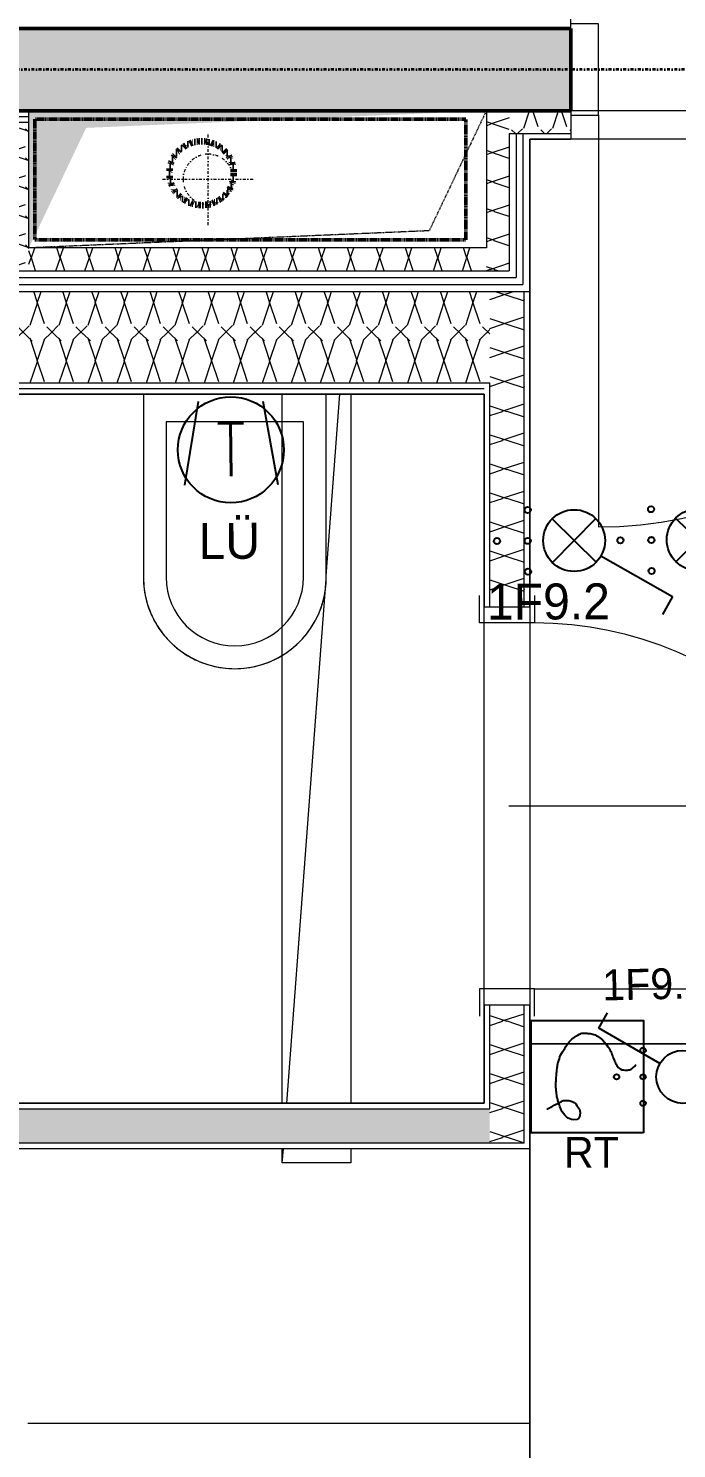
# Model space of a CAD drawing. Header units: metres. Extents: x -15638 to 29611, y -11908 to 29644.
# Drawn here: x 10098 to 11515, y 4628 to 7733 of the extents above; entities that cross this region are included whole.
import ezdxf
from ezdxf.enums import TextEntityAlignment as Align

# ---------------------------------------------------------------- set-up
doc = ezdxf.new("R2010")
doc.units = ezdxf.units.M
for name, pattern in [('Strich Punkt', [0.015875, 0.00635, -0.004763, 0, -0.004763]), ('Strich Punkt Mittel', [0.015875, 0.00635, -0.004763, 0, -0.004763]), ('Verdeckt', [0.003, 0.002, -0.001])]:
    doc.linetypes.add(name, pattern=pattern)
for name, color, linetype, lineweight in [('A-DETL-GENF_', 92, 'Continuous', 13), ('A_2D', 7, 'Continuous', 13), ('A_Beschriftung_', 7, 'Continuous', 9), ('A_Bodenschlitz', 7, 'Continuous', 5), ('A_Brandabschnitte', 30, 'Verdeckt', 50), ('A_Decken', 8, 'Continuous', 13), ('A_Durchbruch_Projektion', 8, 'Verdeckt', 5), ('A_Kanal_SW', 34, 'Strich Punkt', 100), ('A_Raeume', 7, 'Continuous', 13), ('A_Raeume_', 7, 'Continuous', 5), ('A_Raster_', 1, 'Continuous', 9), ('A_Sanitaer', 3, 'Continuous', 13), ('A_Tueren', 31, 'Continuous', 13), ('A_Waende', 7, 'Continuous', 13), ('P-PIPE', 3, 'Continuous', 5), ('P-PIPE-CNTR', 3, 'Continuous', 5)]:
    doc.layers.add(name, color=color, linetype=linetype, lineweight=lineweight)
doc.layers.add('E_Steckdose+Schalter', color=150, linetype='Continuous', true_color=0x0b6cf4)
doc.layers.add('ET_LEGENDE - Wohnung$0$800_KO_HI____L', color=130, linetype='Continuous')
doc.styles.add('ET_LEGENDE - Wohnung$0$ROMANS', font='romans.shx', dxfattribs={"width": 0.6})

# ---------------------------------------------------------------- blocks, each defined once
blk = doc.blocks.new('*U565')
for p, q in [((15, 73.7), (17.9, 76.4)), ((17.9, 76.4), (23.9, 77)), ((23.9, 77), (28, 76.4)), ((28, 76.4), (33.7, 73.7)), ((12.4, 64), (13, 69.3)), ((14, 57.9), (12.4, 64)), ((13, 69.3), (15, 73.7)), ((17.3, 52.9), (14, 57.9)), ((18.3, 51.1), (17.3, 52.9)), ((20.1, 48.6), (18.3, 51.1)), ((33.7, 73.7), (37.1, 71.5)), ((37.1, 71.5), (39.9, 68.3)), ((39.9, 68.3), (42.2, 65.4)), ((42.2, 65.4), (44.4, 62.6)), ((44.4, 62.6), (46.2, 59.1)), ((46.2, 59.1), (47.1, 57)), ((47.1, 57), (48.7, 52.9)), ((48.7, 52.9), (49.5, 50.8)), ((49.5, 50.8), (50.8, 46.7)), ((58.8, 50.6), (56.5, 49.5)), ((60.7, 51.9), (58.8, 50.6)), ((58.8, 50.6), (58.8, 50.6)), ((62.6, 53.1), (60.7, 51.9)), ((60.7, 51.9), (60.7, 51.9)), ((64.6, 54.2), (62.6, 53.1)), ((66.7, 55.3), (64.6, 54.2)), ((68.2, 56.1), (66.7, 55.3)), ((69.7, 56.9), (68.2, 56.1)), ((70.9, 57.1), (69.7, 56.9)), ((72.1, 57.3), (70.9, 57.1)), ((23.3, 45.8), (20.1, 48.6)), ((26.6, 44), (23.3, 45.8)), ((30.2, 43.1), (26.6, 44)), ((32.9, 42.5), (30.2, 43.1)), ((34.6, 42.1), (32.9, 42.5)), ((35.7, 42.1), (34.6, 42.1)), ((39.1, 42.1), (35.7, 42.1)), ((42.8, 42.5), (39.1, 42.1)), ((44.2, 43.2), (42.8, 42.5)), ((45.6, 44), (44.2, 43.2)), ((49.3, 46), (45.6, 44)), ((51.8, 47.2), (49.3, 46)), ((50.8, 46.7), (51.7, 43.9)), ((51.7, 43.9), (52.1, 42.5)), ((54.3, 48.4), (51.8, 47.2)), ((52.1, 42.5), (52.5, 40.8)), ((52.5, 40.8), (52.9, 39.1)), ((52.9, 39.1), (53.4, 37.1)), ((53.4, 37.1), (53.9, 35)), ((53.9, 35), (54.2, 32.8)), ((54.2, 32.8), (54.5, 30.6)), ((56.5, 49.5), (54.3, 48.4)), ((54.5, 30.6), (54.9, 27.9)), ((54.9, 27.9), (55.3, 25.1)), ((55.1, 1.4), (54.7, -2)), ((55.3, 5.9), (55.1, 1.4)), ((55.3, 25.1), (55.5, 22.3)), ((55.5, 7.9), (55.3, 5.9)), ((55.5, 22.3), (55.7, 19.5)), ((55.7, 9.9), (55.5, 7.9)), ((55.7, 19.5), (55.7, 17.2)), ((55.7, 17.2), (55.7, 15)), ((55.7, 15), (55.7, 12.5)), ((55.7, 12.5), (55.7, 9.9)), ((-86, -20.3), (-87.2, -21.6)), ((-84.8, -19), (-86, -20.3)), ((-83.4, -17.8), (-84.8, -19)), ((-82, -16.6), (-83.4, -17.8)), ((-80.8, -15.4), (-82, -16.6)), ((-79.8, -14.5), (-80.8, -15.4)), ((-78.3, -13.7), (-79.8, -14.5)), ((-76.8, -12.8), (-78.3, -13.7)), ((-75.1, -12.2), (-76.8, -12.8)), ((-73.4, -12), (-75.1, -12.2)), ((-71.8, -11.9), (-73.4, -12)), ((-69.9, -11.9), (-71.8, -11.9)), ((-67, -11.9), (-69.9, -11.9)), ((-64.3, -12.1), (-67, -11.9)), ((-61.8, -12.5), (-64.3, -12.1)), ((-58.5, -14.2), (-61.8, -12.5)), ((-55.2, -16.4), (-58.5, -14.2)), ((-53.8, -18.1), (-55.2, -16.4)), ((-52.4, -19.8), (-53.8, -18.1)), ((-51.4, -22.1), (-52.4, -19.8)), ((-50.4, -24.3), (-51.4, -22.1)), ((-49.5, -26.4), (-50.4, -24.3)), ((52.1, -24), (51.7, -25.5)), ((52.5, -22.5), (52.1, -24)), ((52.7, -21), (52.5, -22.5)), ((52.9, -19.6), (52.7, -21)), ((53.2, -18.1), (52.9, -19.6)), ((53.5, -16.6), (53.2, -18.1)), ((53.6, -15.3), (53.5, -16.6)), ((54.1, -11.9), (53.6, -15.3)), ((54.2, -9.5), (54.1, -11.9)), ((54.5, -6.5), (54.2, -9.5)), ((54.7, -2), (54.5, -4.2)), ((54.5, -4.2), (54.5, -6.5)), ((-48.5, -28.5), (-49.5, -26.4)), ((-46.3, -33.4), (-48.5, -28.5)), ((-45.4, -35.8), (-46.3, -33.4)), ((-44.5, -38.2), (-45.4, -35.8)), ((-43.7, -40.4), (-44.5, -38.2)), ((-42.9, -42.5), (-43.7, -40.4)), ((-41.9, -44.6), (-42.9, -42.5)), ((-40.8, -46.8), (-41.9, -44.6)), ((-38.2, -51.2), (-40.8, -46.8)), ((40.1, -50.4), (38, -53.8)), ((43.9, -44.4), (40.1, -50.4)), ((47.6, -38.5), (43.9, -44.4)), ((48.6, -35.4), (47.6, -38.5)), ((49.7, -31.8), (48.6, -35.4)), ((50.5, -28.7), (49.7, -31.8)), ((51.7, -25.5), (50.5, -28.7)), ((-36.5, -53.4), (-38.2, -51.2)), ((-35, -56.3), (-36.5, -53.4)), ((-30.9, -61.7), (-35, -56.3)), ((-27.1, -65.8), (-30.9, -61.7)), ((-22.6, -69.2), (-27.1, -65.8)), ((-18.2, -71.9), (-22.6, -69.2)), ((-16.4, -73), (-18.2, -71.9)), ((-13.9, -74.3), (-16.4, -73)), ((-11.9, -75), (-13.9, -74.3)), ((-9.9, -75.7), (-11.9, -75)), ((-7.5, -76.2), (-9.9, -75.7)), ((14, -75.7), (12, -76.5)), ((16.7, -74.2), (14, -75.7)), ((19.3, -72.7), (16.7, -74.2)), ((21.4, -71.4), (19.3, -72.7)), ((23.5, -70), (21.4, -71.4)), ((27.6, -67), (23.5, -70)), ((30, -64.5), (27.6, -67)), ((32.4, -61.9), (30, -64.5)), ((34.2, -59.6), (32.4, -61.9)), ((35.9, -57.3), (34.2, -59.6)), ((38, -53.8), (35.9, -57.3)), ((-5.2, -76.7), (-7.5, -76.2)), ((-2.9, -76.9), (-5.2, -76.7)), ((-0.6, -77.1), (-2.9, -76.9)), ((-0.6, -77.4), (-0.6, -77.1)), ((2.1, -77.4), (-0.6, -77.4)), ((4.7, -77.7), (2.1, -77.4)), ((7.3, -77.5), (4.7, -77.7)), ((10, -77.3), (7.3, -77.5)), ((12, -76.5), (10, -77.3))]:
    blk.add_line(p, q)
blk.add_lwpolyline([(-100, 100), (100, 100), (100, -100), (-100, -100)], close=True)
at = {"style": 'ET_LEGENDE - Wohnung$0$ROMANS', "width": 0.6, "flags": 1}
for tag, p in [('RAUMBUCHNUMMER', (-0.2, -465.7)), ('ANLAGE', (-0.2, -615.7))]:
    blk.add_attdef(tag, text='', height=100, dxfattribs=at).set_placement(p, align=Align.MIDDLE)
for tag, p in [('TEILANLAGE_NR', (-0.2, -765.7)), ('KOMPONENTE', (-0.2, -915.7)), ('KOMPONENTE_NR', (-0.2, -1065.7)), ('BEZEICHNUNG', (-0.2, -1215.7)), ('TYP', (-0.2, -1365.7)), ('HERSTELLER', (-0.2, -1515.7)), ('MODEL', (-0.2, -1665.7)), ('LEISTUNG_MAX', (-0.2, -1815.7)), ('SPEZIFISCH_1', (-0.2, -1965.7)), ('SPEZIFISCH_2', (-0.2, -2115.7)), ('SPEZIFISCH_3', (-0.2, -2265.7)), ('SPEZIFISCH_4', (-0.2, -2415.7)), ('SPEZIFISCH_5', (-0.2, -2565.7)), ('GEWERKE_CODE', (-0.2, -2715.7)), ('LV_POS', (-0.2, -2865.7)), ('ZAEHLER', (-0.2, -3015.7)), ('PLATZHALTER_1', (-0.2, -3165.7)), ('PLATZHALTER_2', (-0.2, -3315.7)), ('PLATZHALTER_3', (-0.2, -3465.7)), ('JOBLISTE_VDMA', (-0.2, -3615.7)), ('ET_SPEZIFISCH_1', (-0.2, -3765.7)), ('ET_SPEZIFISCH_2', (-0.2, -3915.7)), ('ET_SPEZIFISCH_3', (-0.2, -4065.7)), ('ET_SPEZIFISCH_4', (-0.2, -4215.7)), ('ET_SPEZIFISCH_5', (-0.2, -4365.7)), ('ET_SPEZIFISCH_6', (-0.2, -4515.7)), ('ET_SPEZIFISCH_7', (-0.2, -4665.7))]:
    blk.add_attdef(tag, text='', height=100, dxfattribs=at).set_placement(p, align=Align.MIDDLE_CENTER)
blk = doc.blocks.new('*U547')
for p, q in [((25, 43.3), (91.7, 158.8)), ((91.7, 158.8), (120.5, 142.1)), ((-25, -43.3), (-91.7, -158.8)), ((-91.7, -158.8), (-120.5, -142.1))]:
    blk.add_line(p, q)
blk.add_circle((0, 0), 50)
at = {"layer": 'ET_LEGENDE - Wohnung$0$800_KO_HI____L'}
for centre in [(0, 125), (0, 75), (-50, -75), (0, -75), (50, -75), (0, -125)]:
    blk.add_circle(centre, 5, dxfattribs=at)
at = {"style": 'ET_LEGENDE - Wohnung$0$ROMANS', "width": 0.6, "flags": 1}
for tag, p in [('RAUMBUCHNUMMER', (-0.2, -465.7)), ('ANLAGE', (-0.2, -615.7))]:
    blk.add_attdef(tag, text='', height=100, dxfattribs=at).set_placement(p, align=Align.MIDDLE)
for tag, p in [('TEILANLAGE_NR', (-0.2, -765.7)), ('KOMPONENTE', (-0.2, -915.7)), ('KOMPONENTE_NR', (-0.2, -1065.7)), ('BEZEICHNUNG', (-0.2, -1215.7)), ('TYP', (-0.2, -1365.7)), ('HERSTELLER', (-0.2, -1515.7)), ('MODEL', (-0.2, -1665.7)), ('LEISTUNG_MAX', (-0.2, -1815.7)), ('SPEZIFISCH_1', (-0.2, -1965.7)), ('SPEZIFISCH_2', (-0.2, -2115.7)), ('SPEZIFISCH_3', (-0.2, -2265.7)), ('SPEZIFISCH_4', (-0.2, -2415.7)), ('SPEZIFISCH_5', (-0.2, -2565.7)), ('GEWERKE_CODE', (-0.2, -2715.7)), ('LV_POS', (-0.2, -2865.7)), ('ZAEHLER', (-0.2, -3015.7)), ('PLATZHALTER_1', (-0.2, -3165.7)), ('PLATZHALTER_2', (-0.2, -3315.7)), ('PLATZHALTER_3', (-0.2, -3465.7)), ('JOBLISTE_VDMA', (-0.2, -3615.7)), ('ET_SPEZIFISCH_1', (-0.2, -3765.7)), ('ET_SPEZIFISCH_2', (-0.2, -3915.7)), ('ET_SPEZIFISCH_3', (-0.2, -4065.7)), ('ET_SPEZIFISCH_4', (-0.2, -4215.7)), ('ET_SPEZIFISCH_5', (-0.2, -4365.7)), ('ET_SPEZIFISCH_6', (-0.2, -4515.7)), ('ET_SPEZIFISCH_7', (-0.2, -4665.7))]:
    blk.add_attdef(tag, text='', height=100, dxfattribs=at).set_placement(p, align=Align.MIDDLE_CENTER)
blk = doc.blocks.new('*U562')
for p, q in [((25, 43.3), (91.7, 158.8)), ((91.7, 158.8), (120.5, 142.1)), ((-35.4, -35.4), (35.4, 35.4)), ((35.4, -35.4), (-35.4, 35.4))]:
    blk.add_line(p, q)
blk.add_circle((0, 0), 50)
at = {"layer": 'ET_LEGENDE - Wohnung$0$800_KO_HI____L'}
for centre in [(0, 125), (0, 75), (-50, -75), (0, -75), (50, -75), (0, -125)]:
    blk.add_circle(centre, 5, dxfattribs=at)
at = {"style": 'ET_LEGENDE - Wohnung$0$ROMANS', "width": 0.6, "flags": 1}
for tag, p in [('RAUMBUCHNUMMER', (-0.2, -465.7)), ('ANLAGE', (-0.2, -615.7))]:
    blk.add_attdef(tag, text='', height=100, dxfattribs=at).set_placement(p, align=Align.MIDDLE)
for tag, p in [('TEILANLAGE_NR', (-0.2, -765.7)), ('KOMPONENTE', (-0.2, -915.7)), ('KOMPONENTE_NR', (-0.2, -1065.7)), ('BEZEICHNUNG', (-0.2, -1215.7)), ('TYP', (-0.2, -1365.7)), ('HERSTELLER', (-0.2, -1515.7)), ('MODEL', (-0.2, -1665.7)), ('LEISTUNG_MAX', (-0.2, -1815.7)), ('SPEZIFISCH_1', (-0.2, -1965.7)), ('SPEZIFISCH_2', (-0.2, -2115.7)), ('SPEZIFISCH_3', (-0.2, -2265.7)), ('SPEZIFISCH_4', (-0.2, -2415.7)), ('SPEZIFISCH_5', (-0.2, -2565.7)), ('GEWERKE_CODE', (-0.2, -2715.7)), ('LV_POS', (-0.2, -2865.7)), ('ZAEHLER', (-0.2, -3015.7)), ('PLATZHALTER_1', (-0.2, -3165.7)), ('PLATZHALTER_2', (-0.2, -3315.7)), ('PLATZHALTER_3', (-0.2, -3465.7)), ('JOBLISTE_VDMA', (-0.2, -3615.7)), ('ET_SPEZIFISCH_1', (-0.2, -3765.7)), ('ET_SPEZIFISCH_2', (-0.2, -3915.7)), ('ET_SPEZIFISCH_3', (-0.2, -4065.7)), ('ET_SPEZIFISCH_4', (-0.2, -4215.7)), ('ET_SPEZIFISCH_5', (-0.2, -4365.7)), ('ET_SPEZIFISCH_6', (-0.2, -4515.7)), ('ET_SPEZIFISCH_7', (-0.2, -4665.7))]:
    blk.add_attdef(tag, text='', height=100, dxfattribs=at).set_placement(p, align=Align.MIDDLE_CENTER)
blk = doc.blocks.new('*U568')
for p, q in [((-61.1, 91.5), (-88.1, -65.9)), ((61.1, 91.4), (88.1, -65.9))]:
    blk.add_line(p, q)
blk.add_circle((0, 0), 100)
at = {"style": 'ET_LEGENDE - Wohnung$0$ROMANS', "width": 0.8}
blk.add_text('T', height=100, dxfattribs=at).set_placement((0, 0), align=Align.MIDDLE_CENTER)
at = {"style": 'ET_LEGENDE - Wohnung$0$ROMANS', "width": 0.6, "flags": 1}
for tag, p in [('RAUMBUCHNUMMER', (0, -400)), ('ANLAGE', (0, -550))]:
    blk.add_attdef(tag, text='', height=100, dxfattribs=at).set_placement(p, align=Align.MIDDLE)
for tag, p in [('TEILANLAGE_NR', (0, -700)), ('KOMPONENTE', (0, -850)), ('KOMPONENTE_NR', (0, -1000)), ('BEZEICHNUNG', (0, -1150)), ('TYP', (0, -1300)), ('HERSTELLER', (0, -1450)), ('MODEL', (0, -1600)), ('LEISTUNG_MAX', (0, -1750)), ('SPEZIFISCH_1', (0, -1900)), ('SPEZIFISCH_2', (0, -2050)), ('SPEZIFISCH_3', (0, -2200)), ('SPEZIFISCH_4', (0, -2350)), ('SPEZIFISCH_5', (0, -2500)), ('GEWERKE_CODE', (0, -2650)), ('LV_POS', (0, -2800)), ('ZAEHLER', (0, -2950)), ('PLATZHALTER_1', (0, -3100)), ('PLATZHALTER_2', (0, -3250)), ('PLATZHALTER_3', (0, -3400)), ('JOBLISTE_VDMA', (0, -3550)), ('ET_SPEZIFISCH_1', (0, -3700)), ('ET_SPEZIFISCH_2', (0, -3850)), ('ET_SPEZIFISCH_3', (0, -4000)), ('ET_SPEZIFISCH_4', (0, -4150)), ('ET_SPEZIFISCH_5', (0, -4300)), ('ET_SPEZIFISCH_6', (0, -4450)), ('ET_SPEZIFISCH_7', (0, -4600))]:
    blk.add_attdef(tag, text='', height=100, dxfattribs=at).set_placement(p, align=Align.MIDDLE_CENTER)
blk = doc.blocks.new('UZ_D1 - SL_0900x2000_Wohnungstür-5426849-263_PP_03DG_BT1')
at = {"layer": 'A_Tueren', "lineweight": 5}
for p, q in [((0.45, 0.1), (0.45, 1)), ((-0.51, 0.1), (-0.45, 0.1)), ((-0.45, 0.1), (-0.45, -0.1)), ((0.45, 0.1), (0.45, -0.1)), ((0.51, 0.1), (0.45, 0.1)), ((-0.45, -0.1), (-0.51, -0.1)), ((0.45, -0.1), (0.51, -0.1))]:
    blk.add_line(p, q, dxfattribs=at)
blk.add_arc((0.45, 0.1), 0.9, 90, 180, dxfattribs=at)
blk = doc.blocks.new('UZ_D1 - SL_0800x2000_Zimmertür_Stahlzarge_GK-7175609-263_PP_03DG_BT1')
at = {"layer": 'A_Tueren', "lineweight": 5}
for p, q in [((0.4, 0.06), (0.4, 0.86)), ((-0.46, 0.06), (-0.4, 0.06)), ((-0.4, 0.06), (-0.4, -0.06)), ((0.4, 0.06), (0.4, -0.06)), ((0.46, 0.06), (0.4, 0.06)), ((-0.4, -0.06), (-0.46, -0.06)), ((0.4, -0.06), (0.46, -0.06))]:
    blk.add_line(p, q, dxfattribs=at)
blk.add_arc((0.4, 0.06), 0.8, 90, 180, dxfattribs=at)
blk = doc.blocks.new('Sani_Kueche_Zeile - Tiefe_600-7796863-263_PP_03DG_BT1')
at = {"layer": 'A_Sanitaer'}
for p, q in [((2.897, 0.0254), (1.7995, 0.0254)), ((2.897, -0.5746), (2.897, 0.0254)), ((1.7995, -0.5746), (2.897, -0.5746))]:
    blk.add_line(p, q, dxfattribs=at)
blk = doc.blocks.new('Sani_WC-Wandbasierend - 400x600-3803100-263_PP_03DG_BT1')
at = {"layer": 'A_Sanitaer', "lineweight": 5}
for p, q in [((-0.075, 0.5125), (-0.075, 0.1125)), ((-0.075, 0.5125), (-0.075, 0.1125)), ((-0.025, 0.5125), (-0.025, 0.1725)), ((0.275, 0.1725), (0.275, 0.5125)), ((0.325, 0.1125), (0.325, 0.5125)), ((0.325, 0.1125), (0.325, 0.5125)), ((-0.025, 0.1725), (0.275, 0.1725)), ((-0.075, 0.1125), (0.325, 0.1125))]:
    blk.add_line(p, q, dxfattribs=at)
for radius, start, end in [(0.2, 0, 180), (0.2, 118.3339, 128.1952), (0.2, 112.8529, 118.3339), (0.2, 101.334, 112.8529), (0.2, 97.6033, 101.334), (0.2, 82.3967, 97.6033), (0.2, 78.666, 82.3967), (0.2, 67.1471, 78.666), (0.2, 61.6661, 67.1471), (0.2, 51.8048, 61.6661), (0.2, 134.0719, 143.7338), (0.15, 0, 180), (0.2, 128.1952, 134.0719), (0.2, 45.9281, 51.8048), (0.2, 36.2662, 45.9281), (0.2, 143.7338, 149.4915), (0.2, 30.5085, 36.2662), (0.2, 152.2044, 159.851), (0.2, 149.4915, 152.0709), (0.2, 20.149, 30.5085), (0.2, 164.7803, 180), (0.2, 159.851, 164.7803), (0.2, 15.2197, 20.149), (0.2, 0, 15.2197)]:
    blk.add_arc((0.125, 0.5125), radius, start, end, dxfattribs=at)
blk = doc.blocks.new('Symbol_Schatten - Bodendurchbruch_Schatten-V36-263_PP_03DG_BT1')
at = {"layer": 'A-DETL-GENF_'}
blk.add_hatch(color=256, dxfattribs=at).paths.add_polyline_path([(-0.5, -0.15), (-0.375, 0.1125), (0.5, 0.15), (-0.5, 0.15), (-0.5, 0.1)])
blk = doc.blocks.new('Symbol_Schatten_Verdeckt_unten - Bodendurchbruch_Schatten_Verdeckt_unten-V37-263_PP_03DG_BT1')
at = {"layer": 'A_Durchbruch_Projektion'}
for p, q in [((-0.375, 0.1125), (0.5, 0.15)), ((-0.5, -0.15), (-0.375, 0.1125))]:
    blk.add_line(p, q, dxfattribs=at)
blk = doc.blocks.new('Allg_BS - HKLS-V48-263_PP_03DG_BT1')
at = {"layer": 'A_Bodenschlitz'}
for p, q in [((-0.0744, 0.0419), (-0.0744, 0.6117)), ((0.0218, 0.2144), (0.0516, 0.6117)), ((0.0756, 0.6117), (0.0756, -0.9383)), ((-0.0646, -0.9383), (0.0213, 0.2073)), ((0.0213, 0.2073), (0.0218, 0.2144)), ((-0.0744, -0.9383), (-0.0744, 0.0419)), ((-0.0744, -1.0685), (-0.0721, -1.0383)), ((-0.0744, -1.0685), (-0.0744, -1.0383)), ((0.0756, -1.0383), (0.0756, -1.0685)), ((0.0756, -1.0685), (-0.0744, -1.0685))]:
    blk.add_line(p, q, dxfattribs=at)
blk = doc.blocks.new('BS_Tuer_PP - rechts-10002445-263_PP_03DG_BT1')
at = {"layer": 'A_Beschriftung_'}
blk.add_line((0, 0.000124), (0, -0.010513), dxfattribs=at)
blk = doc.blocks.new('354354')
at = {"layer": 'A_Waende', "lineweight": 5}
h = blk.add_hatch(dxfattribs=at)
h.set_pattern_fill('FP_4', color=250, style=0, pattern_type=2)
h.set_pattern_definition([(45, (0, 0), (-0.08980256, 0.08980256), []), (45, (0.0898, 0), (-0.08980256, 0.08980256), [0.0635, -0.03175])])
h.paths.add_polyline_path([(30.1509, 78.3005), (30.1877, 78.3005), (30.1877, 78.4805), (22.0727, 78.4805), (22.0727, 78.3005), (30.1359, 78.3005)])
h.paths.add_polyline_path([(16.5777, 78.3005), (21.0527, 78.3005), (21.0527, 78.4805), (15.0327, 78.4805), (15.0327, 78.3005), (16.5627, 78.3005)])
h.paths.add_polyline_path([(38.7877, 78.3005), (39.0827, 78.3005), (39.0827, 78.4805), (31.2077, 78.4805), (31.2077, 78.3005), (38.7782, 78.3005)])
h = blk.add_hatch(dxfattribs=at)
h.set_pattern_fill('FP_16', color=250, angle=225, style=0, pattern_type=2)
h.set_pattern_definition([(135, (30.09729, 78.10277), (-0.254, 0.127003), [0.02245, -0.15715]), (135, (29.98698, 78.15086), (-0.254, 0.127003), [0.02245, -0.15715]), (135, (30.09729, 78.16641), (-0.254, 0.127003), [0.02245, -0.15715]), (135, (29.98628, 78.21379), (-0.254, 0.127003), [0.02245, -0.15715]), (161.565, (30.081737, 78.11833), (-0.507998, 0.127001), [0.0502, -0.35141]), (161.565, (30.03436, 78.134592), (-0.507998, 0.127001), [0.0502, -0.35141]), (161.565, (30.081737, 78.18197), (-0.5079977, 0.127001), [0.0502, -0.35141]), (161.565, (30.03436, 78.19823), (-0.5079977, 0.127001), [0.0502, -0.35141]), (225, (29.98628, 78.11904), (0.254, 0.127003), [0.02245, -0.15715]), (225, (30.09729, 78.16641), (0.254, 0.127003), [0.02245, -0.15715]), (225, (29.98628, 78.182675), (0.254, 0.127003), [0.02245, -0.15715]), (225, (30.09729, 78.23005), (0.254, 0.127003), [0.02245, -0.15715]), (198.435, (30.03436, 78.134592), (0.507998, 0.127001), [0.0502, -0.35141]), (198.435, (30.081737, 78.150856), (0.507998, 0.127001), [0.0502, -0.35141]), (198.435, (30.03436, 78.19823), (0.5079977, 0.127001), [0.0502, -0.35141]), (198.435, (30.081737, 78.214495), (0.5079977, 0.1270007), [0.0502, -0.35141])])
h.paths.add_polyline_path([(30.0102, 77.9505), (30.0527, 77.9505), (30.0527, 78.3005), (30.0027, 78.3005), (30.0027, 77.9505)])
h = blk.add_hatch(dxfattribs=at)
h.set_pattern_fill('FP_93', color=250, angle=45, style=0, pattern_type=2)
h.set_pattern_definition([(45, (30.91259, 78.23783), (0.127003, 0.254), [0.02245, -0.15715]), (45, (30.95996, 78.34885), (0.1270034, 0.254), [0.02245, -0.15715]), (45, (30.97623, 78.23783), (0.1270034, 0.254), [0.02245, -0.15715]), (45, (31.0236, 78.34885), (0.1270034, 0.254), [0.02245, -0.15715]), (71.565, (30.92885, 78.254093), (0.1270007, 0.5079977), [0.0502, -0.35141]), (71.565, (30.944407, 78.302177), (0.1270007, 0.5079977), [0.0502, -0.35141]), (71.565, (30.99249, 78.254093), (0.1270007, 0.5079977), [0.0502, -0.35141]), (71.565, (31.00734, 78.30147), (0.1270007, 0.5079977), [0.0502, -0.35141]), (135, (30.92885, 78.34885), (0.127003, -0.254), [0.02245, -0.15715]), (135, (30.97623, 78.23783), (0.1270034, -0.254), [0.02245, -0.15715]), (135, (30.99178, 78.34955), (0.1270034, -0.254), [0.02245, -0.15715]), (135, (31.03987, 78.23783), (0.1270034, -0.254), [0.02245, -0.15715]), (108.435, (30.944407, 78.302177), (0.1270007, -0.5079977), [0.0502, -0.35141]), (108.435, (30.959963, 78.254093), (0.1270007, -0.5079977), [0.0502, -0.35141]), (108.435, (31.00734, 78.30147), (0.1270007, -0.5079977), [0.0502, -0.35141]), (108.435, (31.023603, 78.254093), (0.1270007, -0.5079977), [0.0502, -0.35141])])
h.paths.add_polyline_path([(30.0527, 78.2505), (30.1877, 78.2505), (30.1877, 78.3005), (30.0527, 78.3005)])
h.paths.add_polyline_path([(31.6438, 78.2505), (31.7402, 78.2505), (31.7402, 78.3005), (31.2077, 78.3005), (31.2077, 78.2505), (31.5463, 78.2505)])
h = blk.add_hatch(dxfattribs=at)
h.set_pattern_fill('FP_17', color=250, angle=-135, style=0, pattern_type=2)
h.set_pattern_definition([(315, (28.90794, 78.10277), (0.254, -0.127003), [0.02245, -0.15715]), (315, (29.018955, 78.0554), (0.254, -0.127003), [0.02245, -0.15715]), (315, (28.90794, 78.03913), (0.254, -0.127003), [0.02245, -0.15715]), (315, (29.018955, 77.99176), (0.254, -0.127003), [0.02245, -0.15715]), (341.565, (28.923496, 78.087216), (0.507998, -0.127001), [0.0502, -0.35141]), (341.565, (28.97087, 78.070953), (0.507998, -0.127001), [0.0502, -0.35141]), (341.565, (28.923496, 78.023576), (0.5079977, -0.1270007), [0.0502, -0.35141]), (341.565, (28.97158, 78.00802), (0.5079977, -0.1270007), [0.0502, -0.35141]), (45, (29.01825, 78.08722), (-0.254, -0.127003), [0.02245, -0.15715]), (45, (28.90794, 78.03913), (-0.254, -0.127003), [0.02245, -0.15715]), (45, (29.01825, 78.02358), (-0.254, -0.127003), [0.02245, -0.15715]), (45, (28.90723, 77.9762), (-0.254, -0.127003), [0.02245, -0.15715]), (18.435, (28.97087, 78.070953), (-0.507998, -0.127001), [0.0502, -0.35141]), (18.435, (28.924203, 78.055396), (-0.507998, -0.127001), [0.0502, -0.35141]), (18.435, (28.97158, 78.00802), (-0.5079977, -0.1270007), [0.0502, -0.35141]), (18.435, (28.923496, 77.992464), (-0.5079977, -0.1270007), [0.0502, -0.35141])])
h.paths.add_polyline_path([(28.9527, 77.9505), (29.0027, 77.9505), (29.0027, 78.2755), (28.9527, 78.2755), (28.9527, 77.9921)])
h = blk.add_hatch(dxfattribs=at)
h.set_pattern_fill('FP_22', color=250, angle=45, style=0, pattern_type=2)
h.set_pattern_definition([(45, (29.50262, 77.90549), (0.127003, 0.254), [0.02245, -0.15715]), (45, (29.54999, 78.016505), (0.127003, 0.254), [0.02245, -0.15715]), (45, (29.56626, 77.90549), (0.127003, 0.254), [0.02245, -0.15715]), (45, (29.61363, 78.016505), (0.127003, 0.254), [0.02245, -0.15715]), (71.565, (29.518173, 77.921046), (0.1270007, 0.5079977), [0.0502, -0.35141]), (71.565, (29.534436, 77.968422), (0.1270007, 0.5079977), [0.0502, -0.35141]), (71.565, (29.581812, 77.921046), (0.1270007, 0.5079977), [0.0502, -0.35141]), (71.565, (29.59737, 77.96913), (0.1270007, 0.5079977), [0.0502, -0.35141]), (135, (29.51888, 78.016505), (0.127003, -0.254), [0.02245, -0.15715]), (135, (29.56626, 77.90549), (0.127003, -0.254), [0.02245, -0.15715]), (135, (29.58252, 78.016505), (0.127003, -0.254), [0.02245, -0.15715]), (135, (29.629895, 77.90549), (0.127003, -0.254), [0.02245, -0.15715]), (108.435, (29.534436, 77.968422), (0.1270007, -0.5079977), [0.0502, -0.35141]), (108.435, (29.549992, 77.921753), (0.1270007, -0.5079977), [0.0502, -0.35141]), (108.435, (29.59737, 77.96913), (0.1270007, -0.5079977), [0.0502, -0.35141]), (108.435, (29.61363, 77.921753), (0.1270007, -0.5079977), [0.0502, -0.35141])])
h.paths.add_polyline_path([(29.0027, 77.9505), (30.0027, 77.9505), (30.0027, 78.0005), (29.0027, 78.0005), (29.0027, 77.9921)])
h = blk.add_hatch(dxfattribs=at)
h.set_pattern_fill('FP_47', color=250, angle=45, style=0, pattern_type=2)
h.set_pattern_definition([(45, (29.45312, 77.68063), (0.127003, 0.254), [0.02245, -0.15715]), (45, (29.500495, 77.791645), (0.127003, 0.254), [0.02245, -0.15715]), (45, (29.51605, 77.67992), (0.127003, 0.254), [0.02245, -0.15715]), (45, (29.564135, 77.791645), (0.127003, 0.254), [0.02245, -0.15715]), (71.565, (29.468675, 77.696186), (0.1270007, 0.5079977), [0.0502, -0.35141]), (71.565, (29.48423, 77.74427), (0.1270007, 0.5079977), [0.0502, -0.35141]), (71.565, (29.532315, 77.696186), (0.1270007, 0.5079977), [0.0502, -0.35141]), (71.565, (29.54787, 77.74427), (0.1270007, 0.5079977), [0.0502, -0.35141]), (135, (29.46797, 77.791645), (0.127003, -0.254), [0.02245, -0.15715]), (135, (29.51605, 77.67992), (0.127003, -0.254), [0.02245, -0.15715]), (135, (29.53161, 77.791645), (0.127003, -0.254), [0.02245, -0.15715]), (135, (29.57969, 77.67992), (0.127003, -0.254), [0.02245, -0.15715]), (108.435, (29.48423, 77.74427), (0.1270007, -0.5079977), [0.0502, -0.35141]), (108.435, (29.499788, 77.696186), (0.1270007, -0.5079977), [0.0502, -0.35141]), (108.435, (29.54787, 77.74427), (0.1270007, -0.5079977), [0.0502, -0.35141]), (108.435, (29.563427, 77.696186), (0.1270007, -0.5079977), [0.0502, -0.35141])])
h.paths.add_polyline_path([(29.4253, 77.7055), (30.0102, 77.7055), (30.0102, 77.9055), (28.9077, 77.9055), (28.9077, 77.7055), (29.0843, 77.7055)])
h = blk.add_hatch(dxfattribs=at)
h.set_pattern_fill('FP_48', color=250, angle=-135, style=0, pattern_type=2)
h.set_pattern_definition([(315, (29.99759, 76.96787), (0.254, -0.1270034), [0.02245, -0.15715]), (315, (30.10861, 76.92049), (0.254, -0.1270034), [0.02245, -0.15715]), (315, (29.99759, 76.90423), (0.254, -0.1270034), [0.02245, -0.15715]), (315, (30.10861, 76.85685), (0.254, -0.1270034), [0.02245, -0.15715]), (341.565, (30.013147, 76.95231), (0.5079977, -0.1270007), [0.0502, -0.35141]), (341.565, (30.06123, 76.936753), (0.5079977, -0.1270007), [0.0502, -0.35141]), (341.565, (30.013147, 76.88867), (0.5079977, -0.1270007), [0.0502, -0.35141]), (341.565, (30.06123, 76.873114), (0.5079977, -0.1270007), [0.0502, -0.35141]), (45, (30.10931, 76.95231), (-0.254, -0.1270034), [0.02245, -0.15715]), (45, (29.99759, 76.90423), (-0.254, -0.1270034), [0.02245, -0.15715]), (45, (30.10931, 76.88867), (-0.254, -0.1270034), [0.02245, -0.15715]), (45, (29.99759, 76.84059), (-0.254, -0.1270034), [0.02245, -0.15715]), (18.435, (30.06123, 76.936753), (-0.5079977, -0.1270007), [0.0502, -0.35141]), (18.435, (30.013854, 76.92049), (-0.5079977, -0.1270007), [0.0502, -0.35141]), (18.435, (30.06123, 76.873114), (-0.5079977, -0.1270007), [0.0502, -0.35141]), (18.435, (30.013854, 76.85685), (-0.5079977, -0.1270007), [0.0502, -0.35141])])
h.paths.add_polyline_path([(30.0102, 76.043), (30.0852, 76.0433), (30.0852, 76.3455), (30.0102, 76.3455), (30.0102, 76.043)])
h.paths.add_polyline_path([(30.0852, 77.2155), (30.0852, 77.9055), (30.0102, 77.9055), (30.0102, 77.2155)])
h = blk.add_hatch(dxfattribs=at)
h.set_pattern_fill('FP_50', color=250, angle=45, style=0, pattern_type=2)
h.set_pattern_definition([(45, (27.99931, 76.03024), (0.1270034, 0.254), [0.02245, -0.15715]), (45, (28.04668, 76.14126), (0.1270034, 0.254), [0.02245, -0.15715]), (45, (28.06224, 76.03095), (0.1270034, 0.254), [0.02245, -0.15715]), (45, (28.11032, 76.14126), (0.1270034, 0.254), [0.02245, -0.15715]), (71.565, (28.014864, 76.0458), (0.1270007, 0.50799766), [0.0502, -0.35141]), (71.565, (28.03042, 76.093882), (0.1270007, 0.50799766), [0.0502, -0.35141]), (71.565, (28.077796, 76.046506), (0.1270007, 0.50799766), [0.0502, -0.35141]), (71.565, (28.09406, 76.093882), (0.1270007, 0.50799766), [0.0502, -0.35141]), (135, (28.01486, 76.141965), (0.1270034, -0.254), [0.02245, -0.15715]), (135, (28.06224, 76.03095), (0.1270034, -0.254), [0.02245, -0.15715]), (135, (28.0785, 76.141965), (0.1270034, -0.254), [0.02245, -0.15715]), (135, (28.12588, 76.03095), (0.1270034, -0.254), [0.02245, -0.15715]), (108.435, (28.03042, 76.093882), (0.1270007, -0.50799766), [0.0502, -0.35141]), (108.435, (28.046683, 76.046506), (0.1270007, -0.50799766), [0.0502, -0.35141]), (108.435, (28.09406, 76.093882), (0.1270007, -0.50799766), [0.0502, -0.35141]), (108.435, (28.110323, 76.046506), (0.1270007, -0.50799766), [0.0502, -0.35141])])
h.paths.add_polyline_path([(29.9027, 76.043), (30.0102, 76.043), (30.0102, 76.118), (25.9877, 76.118), (25.9877, 76.043), (29.8125, 76.043)])
at = {"layer": 'A_Brandabschnitte'}
for p, q in [((29.0158, 78.2822), (29.0158, 78.0181)), ((29.9577, 78.2822), (29.0158, 78.2822)), ((29.9577, 78.0181), (29.9577, 78.2822)), ((29.0158, 78.0181), (29.9577, 78.0181))]:
    blk.add_line(p, q, dxfattribs=at)
at = {"layer": 'A_Decken'}
for p, q in [((31.2077, 78.3005), (30.1877, 78.3005)), ((30.0977, 77.2155), (30.0977, 76.3455)), ((30.0977, 76.0305), (26.0002, 76.0305))]:
    blk.add_line(p, q, dxfattribs=at)
at = {"layer": 'A_Kanal_SW'}
blk.add_circle((29.3801, 78.164), 0.07, dxfattribs=at)
at = {"layer": 'A_Raeume', "color": 8, "linetype": 'Verdeckt'}
for p, q in [((31.2777, 76.2605), (30.0977, 76.2605)), ((30.0977, 76.0305), (30.0977, 75.4305)), ((30.0977, 75.4305), (30.0977, 74.268))]:
    blk.add_line(p, q, dxfattribs=at)
at = {"layer": 'A_Raeume_', "flags": 128}
for points in [[(30.0977, 74.098), (35.6477, 74.098), (35.6477, 78.3005), (31.8527, 78.3005), (31.8527, 78.2692), (31.8527, 76.2605), (30.0977, 76.2605), (30.0977, 76.0805), (30.0977, 75.9275)], [(30.0977, 78.238), (30.0977, 77.953), (30.0977, 77.9055), (30.0977, 77.793), (30.0977, 76.2605), (31.7277, 76.2605), (31.7277, 78.238)], [(28.9077, 77.6805), (28.9077, 78.1755), (26.1002, 78.1755), (26.1002, 76.1305), (29.9599, 76.1305), (29.9977, 76.1305), (29.9977, 76.2605), (29.9977, 77.6805), (28.9552, 77.6805)], [(26.0002, 74.098), (30.0977, 74.098), (30.0977, 76.0305), (26.0502, 76.0305), (26.0002, 76.0305)]]:
    blk.add_lwpolyline(points, close=True, dxfattribs=at)
at = {"layer": 'A_Raster_', "linetype": 'Strich Punkt Mittel', "lineweight": 35}
blk.add_line((48.1215, 78.3905), (3.8074, 78.3905), dxfattribs=at)
at = {"layer": 'A_Waende', "color": 250, "lineweight": 5}
for p, q in [((30.1877, 78.4805), (30.1877, 78.5305)), ((30.0027, 78.3005), (30.0027, 78.0005)), ((30.1877, 78.3005), (30.1877, 78.2505)), ((29.0027, 78.0005), (29.0027, 78.2755)), ((30.0027, 78.0005), (29.0027, 78.0005)), ((30.0102, 77.2155), (30.0852, 77.2155)), ((30.0102, 76.3455), (30.0852, 76.3455))]:
    blk.add_line(p, q, dxfattribs=at)
at = {"layer": 'A_Waende', "color": 10, "lineweight": 50}
for p, q in [((30.1877, 78.4805), (22.0727, 78.4805)), ((30.1877, 78.4805), (30.1877, 78.3005)), ((25.9377, 78.3005), (30.1877, 78.3005))]:
    blk.add_line(p, q, dxfattribs=at)
at = {"layer": 'A_Waende', "lineweight": 18}
for p, q in [((26.0002, 78.288), (29.0027, 78.288)), ((30.0677, 78.2505), (30.0677, 77.9355)), ((30.0827, 78.2505), (30.0827, 77.9205)), ((28.9227, 77.9205), (30.0827, 77.9205)), ((28.9377, 77.9355), (30.0677, 77.9355)), ((28.9077, 77.693), (29.9977, 77.693))]:
    blk.add_line(p, q, dxfattribs=at)
at = {"layer": 'A_Waende'}
for p, q in [((29.0027, 78.2755), (29.0027, 78.3005)), ((26.0002, 78.2755), (29.0027, 78.2755)), ((30.0527, 78.2505), (30.0527, 77.9505)), ((30.0527, 78.2505), (30.1877, 78.2505)), ((30.0977, 77.2155), (30.0977, 78.238)), ((30.0977, 78.238), (30.1877, 78.238)), ((30.1877, 78.2505), (30.1877, 78.238)), ((28.9527, 77.9505), (30.0527, 77.9505)), ((28.9077, 77.9055), (30.0977, 77.9055)), ((30.0852, 77.2155), (30.0852, 77.9055)), ((28.9077, 77.7055), (30.0102, 77.7055)), ((30.0102, 77.2155), (30.0102, 77.7055)), ((28.9077, 77.6805), (29.9977, 77.6805)), ((29.9977, 77.6805), (29.9977, 77.2155)), ((29.9977, 77.2155), (30.0102, 77.2155)), ((30.0852, 77.2155), (30.0977, 77.2155)), ((29.9977, 76.3455), (29.9977, 76.1305)), ((29.9977, 76.3455), (30.0102, 76.3455)), ((30.0102, 76.118), (30.0102, 76.3455)), ((30.0852, 76.3455), (30.0977, 76.3455)), ((30.0852, 76.043), (30.0852, 76.3455)), ((30.0977, 76.0305), (30.0977, 76.3455)), ((26.0752, 76.118), (30.0102, 76.118)), ((29.9977, 76.1305), (26.9508, 76.1305)), ((30.0852, 76.043), (25.9877, 76.043))]:
    blk.add_line(p, q, dxfattribs=at)
at = {"layer": 'P-PIPE', "color": 34, "linetype": 'Strich Punkt'}
for start, end in [(90, 180), (0, 90), (180, 270), (270, 0)]:
    blk.add_arc((29.3945, 78.1505), 0.055, start, end, dxfattribs=at)
at = {"layer": 'P-PIPE-CNTR', "color": 34, "linetype": 'Strich Punkt'}
for p, q in [((29.3945, 78.0505), (29.3945, 78.2505)), ((29.2945, 78.1505), (29.4945, 78.1505))]:
    blk.add_line(p, q, dxfattribs=at)
at = {"layer": 'A_2D'}
for name, p in [('Symbol_Schatten - Bodendurchbruch_Schatten-V36-263_PP_03DG_BT1', (29.5027, 78.1505)), ('Allg_BS - HKLS-V48-263_PP_03DG_BT1', (29.6309, 77.0688))]:
    blk.add_blockref(name, p, dxfattribs=at)
at = {"layer": 'A_2D', "rotation": 180}
blk.add_blockref('Symbol_Schatten_Verdeckt_unten - Bodendurchbruch_Schatten_Verdeckt_unten-V37-263_PP_03DG_BT1', (29.5027, 78.1505), dxfattribs=at)
blk.add_blockref('Symbol_Schatten_Verdeckt_unten - Bodendurchbruch_Schatten_Verdeckt_unten-V37-263_PP_03DG_BT1', (29.5027, 78.1505), dxfattribs=at)
at = {"layer": 'A_Beschriftung_', "xscale": 49.99999999999998, "yscale": 49.99999999999998, "zscale": 49.99999999999998, "rotation": 89.9999999999984}
blk.add_blockref('BS_Tuer_PP - rechts-10002445-263_PP_03DG_BT1', (30.0577, 76.7805), dxfattribs=at)
at = {"layer": 'A_Sanitaer', "rotation": 180}
blk.add_blockref('Sani_WC-Wandbasierend - 400x600-3803100-263_PP_03DG_BT1', (29.5777, 77.793), dxfattribs=at)
at = {"layer": 'A_Sanitaer'}
blk.add_blockref('Sani_Kueche_Zeile - Tiefe_600-7796863-263_PP_03DG_BT1', (27.2006, 76.0051), dxfattribs=at)
at = {"layer": 'A_Tueren'}
for name, p, rotation in [('UZ_D1 - SL_0900x2000_Wohnungstür-5426849-263_PP_03DG_BT1', (30.6977, 78.3905), 180), ('UZ_D1 - SL_0800x2000_Zimmertür_Stahlzarge_GK-7175609-263_PP_03DG_BT1', (30.0477, 76.7805), 269.9999999999985)]:
    blk.add_blockref(name, p, dxfattribs=dict(at, rotation=rotation))

msp = doc.modelspace()

# ---------------------------------------------------------------- block references
at = {"xscale": 1000, "yscale": 1000, "zscale": 1000}
msp.add_blockref('354354', (-18903.7, -70747.2), dxfattribs=at)
at = {"layer": 'E_Steckdose+Schalter'}
for name, p, xscale, yscale, zscale, rotation in [('*U568', (10540.3, 6811.8), 1.158225034426236, 1.158225034426236, 1.158225034426236, 0.3873567844342751), ('*U562', (11290.9, 6613.4), 1.350631848881128, 1.350631848881128, 1.350631848881128, 270.358294675273), ('*U562', (11561, 6615.1), 1.350631848881128, 1.350631848881128, 1.350631848881128, 270.358294675273), ('*U565', (11319.6, 5441.1), 1.227819918495399, 1.227819918495399, 1.227819918495399, 180), ('*U547', (11528.5, 5440.7), 1.158225034426244, 1.158225034426244, 1.158225034426244, 269.9468147202402)]:
    msp.add_blockref(name, p, dxfattribs=dict(at, xscale=xscale, yscale=yscale, zscale=zscale, rotation=rotation))

# ---------------------------------------------------------------- texts
at = {"color": 212}
for s, height, rotation, p in [('LÜ', 78.55, 0.1777, (10470, 6573.3)), ('1F9.2', 78.55, 0.1777, (11100.6, 6440.5)), ('1F9.1', 67.36, 1.3229, (11353.1, 5607.7))]:
    msp.add_text(s, height=height, rotation=rotation, dxfattribs=at).set_placement(p)
msp.add_text('RT', height=67.36, dxfattribs=at).set_placement((11268.5, 5242.1))

doc.saveas('drawing.dxf')
